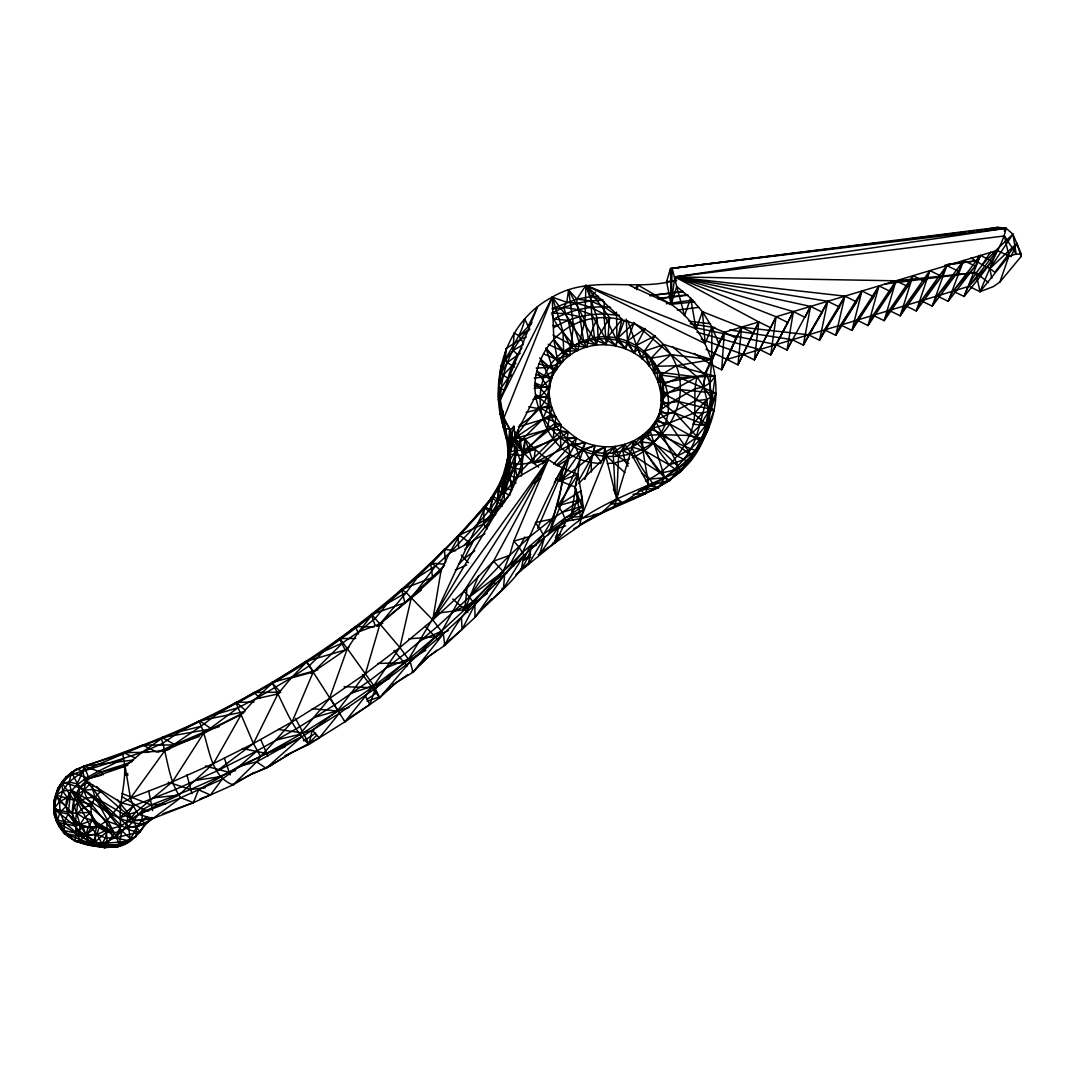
<?xml version="1.0" encoding="UTF-8"?>
<svg xmlns="http://www.w3.org/2000/svg" width="1075" height="1075" viewBox="0 0 1075 1075"><rect width="100%" height="100%" fill="white"/><g stroke="black" fill="none" stroke-linecap="round" stroke-linejoin="round"><path stroke-width="1.5" d="M521.335 476.171C523.606 460.893 522.047 445.131 517.626 430.363M464.481 544.971C483.32 526.172 501.259 504.766 506.459 477.878C509.429 461.618 507.051 445.037 510.088 428.804L505.21 428.885L503.503 427.487C488.453 379.609 506.097 321.035 552.254 297.13C590.524 273.964 635.54 292.467 676.497 279.957M706.073 349.321L726.982 359.467L968.965 286.34L980.024 291.688L993.34 286.595L999.925 282.013L1021.183 256.428L1021.25 254.049L1016.184 254.103L1008.914 256.078L997.21 250.448L776.096 316.762L770.573 327.714L758.802 321.936L724.295 332.296L705.267 374.772L665.331 382.418L658.249 382.297L654.272 373.589L656.691 366.266L676.121 365.769L715.211 376.277L709.89 383.076L703.534 386.933L694.235 389.069L668.838 403.77L661.286 400.962L660.614 391.515L658.249 382.297L660.722 375.081L679.172 377.527L716.111 393.248L711.113 403.528L709.89 383.076L711.731 359.588L711.892 326.881L702.472 311.696L690.647 298.151L676.753 286.582L672.171 268.307L670.504 268.535L666.581 281.569L671.069 304.346C712.886 332.618 729.025 392.523 704.259 437.055C684.614 490.711 622.277 498.182 579.506 525.138C604.177 509.617 631.159 498.477 658.209 487.862L664.659 477.649L679.091 467.706L691.534 455.625L701.693 441.731L704.259 437.055L714.123 410.099L680.072 389.593L663.114 384.407C658.061 350.907 620.288 329.084 588.428 339.23C559.941 346.795 544.864 377.567 548.64 405.409C553.141 439.03 591.035 461.148 622.828 450.721C650.523 442.725 666.661 411.994 663.114 384.407L679.172 377.527L715.211 376.277L708.519 423.967L695.632 450.371L688 461.605L678.836 471.737L668.274 480.579L656.516 487.942L643.791 493.694L633.014 494.285M152.435 817.914C140.261 826.715 134.926 843.606 118.075 846.562C95.998 848.538 66.905 845.044 56.841 822.066C50.928 806.72 55.242 789.44 65.696 777.171C97.704 765.521 129.107 750.592 161.357 738.713C287.777 685.541 405.114 605.064 491.477 497.618L493.237 496.946L497.94 498.652L504.323 502.307L511.566 490.254L508.663 463.07L510.773 439.326L509.483 431.277L513.904 426.211L516.618 450.25C503.584 464.763 504.229 484.14 504.323 502.307L495.669 513.514L408.634 659.029L375.471 688.296L339.189 713.41L301.484 736.993L256.71 761.853L239.523 766.139L198.539 789.789L193.433 802.622L152.865 818.545L136.417 827.495L128.637 826.406C108.239 809.314 89.48 786.981 61.745 782.425L57.687 788.472L55.578 795.043L53.75 801.614L53.871 808.79L54.382 815.092L56.841 822.066L64.177 833.3L75.022 841.174L88.11 844.748L104.893 847.651L118.075 846.562L130.371 841.08L140.314 831.862L145.34 824.176L180.761 797.731L222.162 779.241L239.523 766.139L257.234 750.74L296.23 728.837L333.895 705.334L370.123 680.287L404.845 653.815L437.982 625.999L469.439 596.947L509.657 555.291L530.217 536.398L551.945 519.064L582.301 499.176L578.014 474.196C557.683 467.423 539.207 455.41 525.124 439.218L515.382 437.713L510.773 439.326L501.42 494.272L504.807 492.605L522.195 469.802L560.196 431.626L561.338 425.015C553.276 414.775 548.801 401.916 549.097 388.854C549.809 382.525 553.235 376.761 553.222 370.243L546.261 348.999C596.598 275.281 716.514 344.309 669.765 423.993C619.751 499.915 497.308 429.288 546.261 348.999L557.737 361.791L562.548 361.764C587.568 334.486 636.803 341.205 654.272 373.589L660.776 372.447L697.084 376.962L710.803 397.454L711.113 403.528M1021.25 254.049L1012.946 234.189L1006.119 228.29L997.976 227.349L672.171 268.307L671.069 304.346L629.963 285.574M117.162 799.518L133.596 820.064L136.417 827.495L136.122 836.525L112.458 847.087L88.325 840.489L56.841 822.066C50.122 801.681 59.824 780.759 76.862 769.001C118.331 754.368 159.96 739.869 199.668 720.774C307.45 669.658 405.396 597.324 483.925 507.373L485.51 506.916L493.237 496.946L499.714 486.209L504.874 474.868L517.33 477.515L548.237 459.804L513.796 541.142L509.657 555.291L503.248 571.591L474.881 604.701L443.384 633.847L410.22 661.743L375.471 688.296L369.827 704.555L347.292 719.108M645.47 480.995C665.17 472.127 680.945 455.37 689.29 435.496C699.019 416.939 691.803 396.043 697.084 376.962L633.592 322.379M509.268 427.487L500.05 413.942L500.332 402.131L498.518 400.142C498.195 386.328 500.56 372.582 505.546 359.682C511.861 345.895 522.101 334.312 524.627 318.939L529.626 329.232C499.526 357.182 494.487 402.198 506.701 439.796L513.514 438.842L543.748 418.43C561.311 420.459 569.535 436.974 585.311 442.631C594.798 446.219 604.97 447.536 615.048 446.461L618.595 455.907L616.647 498.773L613.919 507.292L599.312 513.702L593.225 514.804M54.382 815.092L54.718 807.903L59.542 801.52L62.686 790.985L69.109 781.915L82.923 771.353L142.021 752.379L162.365 743.524L180.13 731.457L199.668 720.774L244.885 711.596M514.535 367.139L507.198 362.544L505.546 359.682L506.123 348.515L520.609 339.283L526.186 337.08M604.284 301.873L603.908 314.034L606.246 344.551L594.677 339.687L579.774 316.708L576.952 303.244L576.858 299.119L585.888 285.399L696.036 328.802L702.472 311.696L741.602 327.203L753.239 332.928L737.974 364.882L726.982 359.467L736.066 338.087L741.602 327.203L737.974 364.882L758.802 321.936L674.831 276.88L671.069 304.346L638.066 285.117L635.029 288.584M503.503 427.487L504.041 417.597L499.942 400.29L498.934 382.673L498.948 386.328L500.748 388.613L504.565 390.144M516.081 483.024L508.233 480.001L506.459 477.878L507.548 459.455L509.147 452.011L516.618 450.25L524.17 450.707L535.283 449.672L533.576 463.15L538.602 467.101M553.061 335.024L573.472 345.989L586.937 346.903L588.428 339.23L584.988 320.646L585.888 285.399L705.173 343.583L711.892 326.881L724.295 332.296L721.728 369.8L710.615 364.304L693.993 353.406M504.874 474.868L502.872 476.037L497.819 487.123L501.42 494.272L502.872 476.037L507.548 459.455C513.514 474.344 505.008 490.738 499.754 504.713C490.791 521.456 478.2 536.035 464.83 549.406M697.084 376.962L668.045 392.953L661.286 400.962L663.799 393.988L678.768 401.593L714.123 410.099L702.271 413.002L695.041 412.625L664.538 424.921L657.51 419.425L695.471 400.827L703.534 386.933L705.469 372.232L724.295 332.296L736.066 338.087L721.728 369.8L741.602 327.203M602.645 460.664L604.997 446.877L593.373 451.93L591.089 462.196L584.76 479.477M425.109 658.854L444.781 645.43L474.962 617.44L474.881 604.701L469.439 596.947L493.546 561.217L548.237 459.804L533.576 463.15L525.124 439.218C524.412 456.982 519.655 474.438 511.566 490.254L504.753 487.351L499.714 486.209L497.819 487.123L485.51 506.916L432.782 619.939L399.9 647.499L365.433 673.729L329.474 698.535L292.118 721.822L253.418 743.524L213.522 763.532L172.497 781.78L130.478 798.201L121.69 802.931L106.519 820.978L99.37 825.681L91.187 827.777L82.95 827.024L75.613 823.517L57.486 820.212L54.718 807.903L53.871 808.79L74.927 825.923L79.671 831.405L81.969 836.686L92.369 844.224L104.893 847.651L114.246 832.803L121.918 830.827L128.637 826.406L142.841 809.421L151.091 804.96L190.557 789.493L229.096 772.307L266.587 753.441L302.962 732.989L338.101 711.018L371.923 687.61L404.361 662.845L435.321 636.817L464.749 609.606L510.665 563.26L524.896 536.976M609.633 317.663L607.993 336.851L606.246 344.551L598.09 337.228L597.163 318.133L585.888 285.399L622.049 319.275L615.962 345.814L605.843 339.257L591.734 314.599L590.739 296.687L585.888 285.399L609.633 317.663L598.09 337.228L596.464 344.927L583.779 341.944C515.436 361.375 532.071 461.081 600.791 463.446M148.605 752.298L123.464 752.648L122.523 753.938C129.551 777.628 117.041 802.286 120.924 825.976L118.855 832.708L114.756 837.882L101.897 843.606L88.11 844.748L80.249 840.153L75.989 832.453L64.177 822.106L60.052 812.324L59.542 801.52L55.578 795.043L62.041 783.42L61.745 782.425L71.649 772.387L76.862 769.001L82.923 771.353L84.603 780.127C103.858 795.957 111.101 831.298 140.314 831.862L136.417 827.495L141.779 820.4L146.764 816.678M121.892 796.548L142.841 809.421L141.779 820.4L145.34 824.176L125.184 828.261L118.855 832.708M467.168 586.695L464.749 609.606L467.813 612.481M632.288 457.802C705.415 423.671 657.08 319.624 583.779 341.944L568.232 320.337L565.598 313.591L563.851 307.369L566.807 302.263L568.554 289.901L576.858 299.119L590.551 300.866L602.833 300.301M123.114 758.937C102.73 770.345 43 790.447 75.613 823.517L75.989 832.453L75.022 841.174L92.369 844.224L104.893 847.651M54.718 807.903L60.052 812.324L68.115 814.057L82.95 827.024L86.296 835.262L92.92 841.295L101.897 843.606L130.371 841.08L128.637 826.406M199.117 736.523L175.4 744.948L142.76 745.082L122.523 753.938L84.105 766.058L71.649 772.387L69.109 781.915L71.044 790.071L91.187 827.777L86.296 835.262L88.11 844.748L118.075 846.562L119.312 844.009L114.246 832.803L96.71 826.285L86.148 834.952L81.969 836.686C69.821 823.302 69.499 802.662 79.537 787.975C91.966 771.192 114.125 768.827 132.252 761.584M443.599 645.081L444.781 645.43C462.21 607.818 494.285 581.105 522.759 552.187C535.229 523.753 547.887 495.481 562.588 468.042C562.453 498.209 552.698 528.04 530.687 549.352C522.074 578.888 493.559 594.703 474.962 617.44L504.645 574.413L522.759 552.187L543.466 534.275L565.275 517.908L582.999 506.15L582.301 499.176L557.912 505.707L562.279 512.224L566.095 521.214L555.251 542.512L515.906 574.655M162.822 813.694L193.433 802.622L233.033 784.898L256.71 761.853L260.54 756.41L253.418 743.524L236.218 703.346L236.339 702.432L253.942 701.975M622.049 319.275L607.993 336.851L615.962 345.814L616.969 340.694L616.499 312.18M530.217 536.398L513.796 541.142L519.023 547.041L523.968 555.184L521.026 570.785L519.507 570.798L528.47 564.268L530.687 549.352M284.902 755.671L308.915 744.411L312.288 730.234L337.442 710.777L350.961 693.294L365.433 673.729L380.012 623.917L406.229 592.648L417.49 577.409L435.671 565.84L449.323 553.303L476.453 524.963L495.669 513.514L499.714 486.209L502.872 476.037M573.338 520.488L570.933 517.183L575.555 488.023M576.066 484.785L580.164 458.864L585.311 442.631L569.589 445.359L533.576 463.15L522.611 451.675L512.909 438.6L509.483 431.277M740.406 327.082L808.467 334.782L819.553 340.224L824.673 329.891L835.759 335.319L840.852 324.999L851.938 330.428L856.99 320.135L868.062 325.55L873.088 315.271L884.161 320.672L889.159 310.42L900.232 315.822L905.19 305.582L916.263 310.971L921.194 300.758L932.253 306.133L937.145 295.934L948.204 301.309L953.082 291.137L964.127 296.498C980.736 275.697 1000.005 254.95 1006.119 228.29L674.831 276.88L793.35 311.589L787.034 350.047L775.935 344.591L694.477 327.539M444.781 645.43L443.384 633.847L432.782 619.939L440.992 570.852L449.323 553.303L459.495 535.444L485.51 506.916L495.669 513.514M506.648 385.925C508.569 372.259 513.904 359.05 521.953 347.843M219.26 726.66L211.412 728.877L199.668 720.774L199.292 721.836C209.88 742.664 208.039 775.397 233.033 784.898L233.262 783.594M648.427 484.529L653.398 484.731L668.274 480.579L681.013 471.307L679.091 467.706L653.17 441.959L642.42 435.442L634.062 440.656L624.844 444.365L622.828 450.721L635.258 456.593L659.983 472.651C686.146 471.508 700.913 448.409 709.272 426.412L675.302 413.19L659.983 412.679L655.575 421.239L649.663 428.912L642.42 435.442L640.176 441.906L652.888 443.29L677.331 456.015L690.459 449.162L701.572 438.237C709.984 417.463 716.111 393.396 705.469 372.232L703.534 386.933L706.853 399.376C699.865 419.868 698.239 442.766 683.23 459.804C671.62 474.196 655.965 485.174 638.456 491.141M145.34 824.176C116.785 823.799 95.299 802.058 71.044 790.071L62.686 790.985L56.303 795.137L53.871 808.79L72.052 813.224L90.797 812.351L96.71 826.285L94.963 834.509L95.688 841.873L99.693 845.931L125.09 843.821L130.599 838.984L136.417 827.495M891.041 281.395L975.858 272.553L980.024 291.688L997.21 250.448L968.965 286.34L992.144 261.118L980.44 255.474L964.127 296.498C972.848 270.457 993.542 252.491 1012.946 234.189L1016.184 254.103L1004.44 235.949L674.831 276.88L810.55 306.415L803.307 345.129L792.221 339.687L729.67 329.918M562.588 468.042L560.075 481.009L575.058 486.988L582.932 510.114L579.559 525.93L539.422 553.571M476.453 524.963C495.965 504.081 513.245 479.383 516.618 450.25L510.773 439.326L513.904 426.211M119.312 844.009L121.918 830.827L95.205 797.327L92.625 789.413L92.584 784.562M506.123 348.515L501.313 372.756L503.06 375.336L508.005 378.064L511.485 375.027M547.551 535.471L549.916 531.144L569.992 453.757L566.982 438.708L568.232 432.19L559.376 437.847L522.611 451.675L525.124 439.218M515.704 432.137L508.233 460.933L512.909 438.6L522.611 451.675L550.682 428.777L561.338 425.015L554.767 423.537C530.177 441.314 513.689 466.993 501.42 494.272M827.723 301.269L819.553 340.224L839.468 307.007L844.856 296.136L856.587 301.86L861.935 291.016L873.679 296.727L878.987 285.896L890.718 291.607L895.999 280.803L907.717 286.501L912.957 275.711L924.688 281.395L929.888 270.631L941.606 276.315L946.779 265.565L958.497 271.236L963.63 260.513L975.334 266.17L980.44 255.474L953.082 291.137L975.334 266.17L948.204 301.309L963.63 260.513L937.145 295.934L958.497 271.236L932.253 306.133L946.779 265.565L921.194 300.758L941.606 276.315L916.263 310.971L929.888 270.631L905.19 305.582L924.688 281.395L900.232 315.822L912.957 275.711L889.159 310.42L907.717 286.501L884.161 320.672L895.999 280.803L674.831 276.88L776.096 316.762L787.854 322.527L793.35 311.589L805.094 317.34L810.55 306.415L822.308 312.167L827.723 301.269L839.468 307.007L824.673 329.891L844.856 296.136L674.831 276.88L827.723 301.269L803.307 345.129L822.308 312.167L808.467 334.782M641.829 473.322L649.663 479.101L664.525 477.757L678.836 471.737L690.392 460.947L691.534 455.625L662.321 433.682L649.663 428.912L647.325 435.456L659.566 434.609L684.049 446.152L696.103 437.659L705.751 425.431L708.519 423.967L709.272 426.412L678.768 401.593L662.751 403.501L657.51 419.425L662.751 403.501L675.302 413.19L701.693 441.731L690.392 460.947L688 461.605L677.331 456.015L653.157 427.877L659.983 412.679L669.765 423.993L691.534 455.625L681.013 471.307L678.836 471.737L669.268 464.911L647.325 435.456L655.575 421.239L679.091 467.706L670.222 480.337L664.659 477.649C626.268 495.79 583.523 508.918 555.251 542.512L558.651 526.79L565.275 517.908L582.932 510.114L582.999 506.15L562.279 512.224M446.058 642.984L462.062 629.413L474.881 604.701L523.968 555.184L544.474 537.419L566.095 521.214L580.702 518.553L575.058 486.988L578.014 474.196L560.075 481.009L555.896 478.617M844.856 296.136L835.759 335.319L856.587 301.86L840.852 324.999L861.935 291.016L851.938 330.428L873.679 296.727L856.99 320.135L878.987 285.896L868.062 325.55L890.718 291.607L873.088 315.271L895.999 280.803M710.615 364.304L718.651 343.315L724.295 332.296M508.233 460.933L513.514 438.842L535.941 395.237L549.621 398.476L548.64 405.409L542.445 419.532L520.448 441.153L506.459 477.878M88.11 844.748L92.92 841.295L97.14 834.375L99.37 825.681L71.044 790.071L66.301 806.048L60.052 812.324L56.841 822.066L74.927 825.923L79.671 825.062L92.517 819.902L114.246 832.803L95.205 797.327L86.605 797.959L78.488 801.292L74.121 806.922L72.052 813.224C75.331 823.49 85.718 829.712 88.325 840.489L92.369 844.224L106.506 832.104L114.246 832.803L86.605 797.959L83.877 790.192L85.436 783.635L88.983 778.354L101.453 775.25M636.87 289.726L638.066 285.117M660.776 372.447L658.249 382.297L656.691 366.266L671.015 354.669L711.731 359.588L676.121 365.769L660.722 375.081L660.614 391.515L668.045 392.953M89.709 782.251L85.436 783.635L79.537 787.975C77.964 800.553 76.513 813.385 74.927 825.923M509.698 495.468C516.685 474.478 517.183 451.379 510.464 430.255M489.81 509.16L493.237 496.946L497.819 487.123L498.088 502.24L502.092 506.433M538.105 554.498L539.61 554.498L544.474 537.419L540.093 528.846L535.283 522.611L551.945 519.064M522.195 469.802L509.993 467.128C511.579 449.471 506.218 432.486 501.823 415.635L503.181 411.067M710.884 410.448L716.111 393.248L680.072 389.593L663.799 393.988L660.238 410.368L667.656 414.547M193.93 801.184L193.433 802.622L180.761 797.731C168.399 780.665 167.902 758.265 161.357 738.713L162.016 737.531L211.412 728.877L243.568 712.738M999.925 282.013L1008.914 256.078L1004.44 235.949M392.765 684.681L413.015 672.211L410.22 661.743L399.9 647.499L372.111 614.873L358.687 631.831L347.319 648.628L329.474 698.535L299.67 734.4L275.684 740.151L260.54 756.41L239.523 766.139M626.174 319.127L627.706 343.946L625.354 348.649L616.969 340.694L624.279 320.484M533.576 463.15L559.376 437.847L576.308 438.13L574.95 444.566L580.164 458.864L549.916 531.144L570.933 517.183L577.839 498.33M538.777 407.129L555.842 416.831L553.087 438.922L522.248 455.397L510.061 454.188L508.273 452.427L513.514 438.842L538.777 407.129L551.892 407.895L546.893 429.651L520.448 441.153L513.501 441.865L508.462 441.368L506.701 439.796L505.21 428.885M53.75 801.614L56.303 795.137M610.506 504.215L621.242 502.952L645.188 493.748L648.655 485.148L642.622 448.557L642.42 435.442L631.925 447.052C636.884 462.169 646.492 475.728 656.516 487.942L658.209 487.862L648.655 485.148L630.971 453.26L624.844 444.365L615.048 446.461L603.25 453.193L624.898 472.61M478.429 575.945L464.749 609.606L434.918 613.476M617.735 498.047L615.303 493.64L613.167 452.79L615.048 446.461L605.87 456.432L580.702 518.553L600.764 513.742L616.647 498.773L634.062 440.656L642.622 448.557L664.659 477.649L649.663 428.912L640.176 441.906C647.862 455.692 655.777 470.581 668.274 480.579L670.222 480.337L656.516 487.942L641.332 490.16L643.791 493.694L645.188 493.748M597.163 318.133L588.428 339.23L596.464 344.927L594.677 339.687L591.734 314.599L578.028 309.681L563.851 307.369L552.416 308.982M537.702 528.268L569.992 453.757L574.95 444.566L585.311 442.631L580.97 451.07L560.075 481.009L593.198 454.806L604.997 446.877L605.87 456.432L616.647 498.773L622.667 503.006L648.655 485.148M1011.011 256.723L1016.883 243.34L1021.183 256.428M530.822 557.267L523.538 560.048L529.8 546.517L536.304 545.334M111.813 814.245L77.037 783.971L82.923 771.353L84.105 766.058L133.569 760.038M96.683 786.457L100.822 791.59C90.045 799.491 87.371 816.261 96.71 826.285L106.506 832.104L107.204 845.017M59.515 827.32L57.486 820.212L64.285 830.639L86.296 835.262L97.14 834.375L107.272 829.873L120.924 825.976L138.326 814.366L178.678 795.218L213.522 763.532L241.257 714.472L255.528 698.884L272.042 683.337L306.321 661.246L306.697 661.878L291.191 677.949L277.861 693.98L253.418 743.524L217.002 770.95L175.655 789.386L133.287 805.954L119.298 817.994L136.162 811.88L172.497 781.78L203.538 733.392L238.018 707.753L255.528 698.884L291.191 677.949L309.224 665.815L323.414 651.625L339.472 638.563L355.637 638.483M792.221 339.687L787.034 350.047L810.55 306.415M770.573 327.714L754.368 359.937L743.255 354.454L701.223 339.122M793.35 311.589L770.721 354.992L759.622 349.523L696.923 332.175M753.239 332.928L758.802 321.936L754.368 359.937L776.096 316.762L770.721 354.992L787.854 322.527L775.935 344.591M665.331 382.418L660.614 391.515L663.114 384.407L660.238 410.368L668.838 403.77M944.885 265.189L976.382 260.835L979.11 255.568M458.85 564.335L464.266 558.557L473.806 540.335L484.933 533.697M317.77 669.927L271.921 682.558C283.719 703.252 291.097 727.775 308.915 744.411L344.994 721.782L379.73 697.688L410.22 661.743L441.865 631.092L464.024 591.156L548.237 459.804L521.55 464.279L508.663 463.07L507.548 459.455M618.595 455.907L624.844 444.365L613.167 452.79L628.768 463.701M554.176 482.957L569.992 453.757L555.977 465.381M575.058 486.988L576.697 484.059M579.183 479.678L593.198 454.806L594.972 445.588L583.832 449.014L591.089 462.196L591.478 471.992M528.47 564.268L544.474 537.419M106.506 832.104L92.517 819.902L88.096 827.307L86.148 834.952L95.688 841.873M523.968 555.184L503.49 588.347L484.355 606.864M519.373 425.23C535.605 414.829 551.462 400.128 550.306 379.354L540.537 359.641L553.222 370.243L556.648 369.195L562.548 361.764L563.717 354.266L562.991 331.503L552.254 297.13L566.807 302.263L576.952 303.244L590.914 307.41L603.908 314.034L619.375 315.297M578.014 474.196L557.912 505.707L580.997 490.805L582.932 510.114L566.095 521.214M118.075 846.562L101.897 843.606L105.471 838.057L107.272 829.873L106.519 820.978L71.044 790.071L68.115 814.057L64.177 822.106L64.177 833.3L92.369 844.224M971.048 257.866L982.187 264.799L990.478 252.155M1004.278 231.098L1006.119 228.29L672.171 268.307M306.697 661.878L344.994 721.782L373.804 685.622L399.9 647.499L411.255 597.969L435.671 565.84L430.658 563.072L417.49 577.409M991.741 278.385L989.833 268.535L1012.946 234.189M508.005 378.064L500.748 388.613L498.518 400.142L499.942 400.29L552.254 297.13L573.486 325.147L579.304 342.817L577.933 350.45L564.079 351.713L548.223 344.322M539.61 554.498L558.651 526.79M275.684 740.151L292.118 721.822L313.242 672.009L342.938 642.702L358.687 631.831L375.309 618.286L387.551 603.357L401.701 589.396L406.229 592.648L432.782 619.939L548.237 459.804M75.613 823.517L91.187 827.777L97.14 834.375L105.471 838.057L114.756 837.882L125.184 828.261L127.441 821.73L152.865 818.545L138.326 814.366L133.287 805.954L130.478 798.201L164.784 750.686L200.689 726.445L217.62 713.773L236.339 702.432L245.369 710.293M94.963 834.509L86.148 834.952L79.671 831.405C81.31 820.279 73.691 810.819 73.664 800.069L77.83 794.398L83.877 790.192L90.394 783.554M542.418 463.903L560.868 447.039L566.982 438.708L576.308 438.13L553.612 464.212M199.937 798.94L210.445 795.003L222.162 779.241M412.034 671.673L413.015 672.211L443.384 633.847M555.251 542.512L557.656 539.516L555.399 537.46M237.468 781.418L251.496 774.175L266.076 768.235L290.667 753.279L319.248 737.92L339.189 713.41M980.024 291.688L1008.914 256.078M505.546 359.682L513.084 350.45L523.176 344.699M702.271 413.002L692.985 424.262L705.751 425.431L710.803 397.454L706.853 399.376L695.471 400.827M57.687 788.472L62.041 783.42L69.109 781.915L77.037 783.971M627.652 320.552L637.73 348.918L634.129 353.003L627.706 343.946M136.162 811.88L127.441 821.73L127.495 815.173L133.287 805.954L121.69 802.931L84.603 780.127L125.103 766.287L142.021 752.379L161.357 738.713M695.041 412.625L706.853 399.376L708.076 412.209L700.067 425.539L689.29 435.496L659.566 434.609M431.881 563.004L444.392 549.352L455.639 550.763M711.731 359.588L664.014 344.551L651.141 358.23L648.803 365.648L654.527 363.377L654.272 373.589L651.141 358.23L671.015 354.669M483.79 606.878L491.732 598.775M432.782 619.939L464.024 591.156L493.546 561.217L509.657 555.291M413.015 672.211L427.81 657.282L437.028 650.16M444.633 565.396L404.818 602.766L376.949 625.905M308.915 744.411L308.632 743.389L316.776 735.246M578.605 483.468L605.87 456.432M595.496 291.97L590.739 296.687L576.858 299.119L552.241 308.579M989.833 268.535L1016.883 243.34L994.805 272.311L989.833 268.535L982.187 264.799M508.596 496.502L491.584 513.514L493.143 516.161L483.629 523.928L458.084 535.699L458.689 548.075M362.436 674.455L379.73 697.688L395.546 683.243L407.909 674.576M419.317 665.035L427.81 657.282M256.71 761.853L266.076 768.235L301.484 736.993L260.54 756.41M71.219 774.094L61.745 782.425L73.664 800.069L91.724 804.53L83.675 807.903L77.024 813.399L84.186 818.088L92.517 819.902M520.743 569.71L529.424 562.104M532.004 322.661L519.265 335.924L520.609 339.283L523.619 342.723M382.794 693.818L395.546 683.243M534.315 483.347L540.685 478.066M349.026 647.11L345.209 649.985L339.472 638.563L340.076 639.034L355.408 626.55L374.127 626.927M86.296 835.262L80.249 840.153L75.022 841.174L64.285 830.639L68.585 836.861M65.696 777.171L71.649 772.387L88.983 778.354L84.105 766.058L100.902 772.28L103.012 774.86M520.327 353.137L507.198 362.544L501.313 372.756L501.017 365.258L498.948 386.328L503.06 375.336L511.915 365.93L515.825 363.39M75.989 832.453L82.95 827.024M523.538 560.048L530.848 554.391M375.135 625.422L371.292 614.591L404.818 602.766L421.373 590.027M542.015 551.502L544.622 549.5M552.442 543.507L557.656 539.516L554.687 540.429M493.546 561.217L503.248 571.591L469.439 596.947L464.024 591.156M461.323 555.09L464.266 558.557L474.814 550.776M467.007 545.253L473.806 540.335M487.324 593.413L464.749 609.606L452.696 598.95M493.143 516.161L495.656 514.388M379.73 697.688L373.804 685.622L347.319 648.628L313.242 672.009L291.191 677.949M578.861 520.018L582.771 517.344M366.562 699.61L376.116 693.294M233.033 784.898L254.211 772.387M303.688 740.93L315.687 733.15M529.626 329.232L519.265 335.924L514.078 332.941L513.084 350.45L517.492 354.468M553.531 327.862C568.433 318.294 586.305 313.994 603.908 314.034L616.969 340.694M557.293 465.986L580.97 451.07L594.972 445.588L593.373 451.93L601.409 462.344M266.076 768.235L290.667 753.279M310.729 673.474L313.47 671.768L306.321 661.246L345.209 649.985M236.218 703.346L254.157 692.475L280.548 692.219L271.921 682.558M425.821 650.294L404.361 662.845L377.943 663.423M387.551 603.357L406.229 592.648M507.037 573.015L492.592 581.306L495.803 583.994M276.302 694.598L280.548 692.219M449.323 553.303L469.143 542.673L463.54 537.984L459.495 535.444L458.084 535.699M377.123 626.188L382.875 623.124M498.088 502.24L491.477 497.618L491.584 513.514L483.925 507.373L483.629 523.928L485.094 526.737L489.232 524.533M389.661 678.312L371.923 687.61L344.081 686.697M573.848 528.793L600.764 513.742L599.312 513.702M241.257 714.472L203.538 733.392L164.784 750.686L142.021 752.379M217.002 770.95L257.234 750.74M452.696 612.132L473.417 601.919M448.356 630.528L435.321 636.817L408.809 638.832M323.414 651.625L342.938 642.702L347.319 648.628M531.346 324.354L528.47 325.658L537.487 306.886L499.942 400.29L500.05 413.942L504.041 417.597L513.514 438.842L550.682 428.777L568.232 432.19L560.196 431.626L560.868 447.039M251.496 774.175L271.747 765.091M142.76 745.082L156.977 752.178L211.412 728.877M420.379 640.512L441.865 631.092M455.209 570.019L466.711 565.02M536.21 368.067L549.11 367.422L562.548 361.764L543.802 354.011M611.527 502.428L618.542 499.526L621.242 502.952L622.667 503.006M629.305 458.998L613.785 463.177L607.281 463.446M526.092 412.464L539.892 408.876L548.64 405.409L551.892 407.895L535.941 395.237M138.326 814.366L180.761 797.731M386.449 667.588L408.634 659.029M124.727 774.591L127.831 773.436M358.687 631.831L380.012 623.917L411.255 597.969L440.992 570.852L435.671 565.84M367.126 701.37L378.978 696.99M284.983 746.87L266.587 753.441L242.305 748.509M303.378 740.299L306.456 739.197L308.632 743.389M510.773 439.326L512.909 438.6M664.014 344.551L644.274 351.203L642.03 358.727L637.73 348.918M549.916 531.144L565.558 525.863M350.961 693.294L373.804 685.622M555.829 535.928L560.492 534.409M348.918 707.565L338.101 711.018L312.18 708.734M518.419 426.802L542.445 419.532L550.884 414.722L555.842 416.831L543.748 418.43M217.62 713.773L238.018 707.753M314.007 717.509L337.442 710.777M152.166 817.43L141.779 820.4L133.596 820.064L95.205 797.327M313.94 730.046L302.962 732.989L278.21 729.414M664.538 424.921L653.157 427.877L655.575 421.239L669.765 423.993L701.693 441.731M100.902 772.28L127.871 765.279M235.465 770.668L229.096 772.307L205.365 766.058M518.714 561.244L510.665 563.26L513.689 566.122M180.13 731.457L200.689 726.445M140.314 831.862L114.756 837.882L107.272 829.873L99.37 825.681M158.549 751.828L169.541 749.315M255.528 698.884L277.861 693.98M532.998 399.363L548.116 395.922L549.621 398.476L535.283 383.103L549.097 388.854L536.842 371.117L550.306 379.354L556.648 369.195L557.737 361.791L553.827 339.539L552.254 297.13L504.041 417.597L508.273 452.427M985.452 229.539L997.976 227.349M534.141 388.357L549.312 386.543L539.314 398.005L534.638 396.93M978.855 230.614L982.16 230.077M195.301 780.396L220.173 776.701M666.406 303.741L692.932 300.059M657.779 298.554L687.61 294.671M677.304 310.057L698.871 307.342M884.631 284.015L975.858 272.553L988.342 282.591M835.477 248.11L670.504 268.535L671.069 304.346L676.753 286.582L684.56 315.607L690.647 298.151L696.036 328.802M838.809 247.693L843.808 247.075M847.154 246.659L878.812 242.735M882.145 242.332L887.144 241.714M890.476 241.297L895.475 240.679M898.808 240.263L903.806 239.644M907.139 239.228L922.135 237.373M925.468 236.97L930.466 236.339M933.799 235.936L938.798 235.317M942.13 234.901L947.129 234.283M950.461 233.866L955.46 233.248M958.793 232.832L965.457 232.012M968.79 231.595L973.789 230.977M977.121 230.574L982.12 229.956M649.864 295.531L683.095 291.379M657.913 298.783L687.933 295.208M948.029 264.208L976.382 260.835M96.71 826.285L88.096 827.307L79.671 825.062L84.186 818.088L90.797 812.351L83.675 807.903L78.488 801.292L83.877 790.192L92.625 789.413L100.822 791.59L133.596 820.064M649.878 295.638L683.163 291.715M205.07 787.787L190.557 789.493L168.251 782.21M534.275 378.051L544.004 376.962L552.187 377.54L540.698 387.269L534.235 385.508M669.846 304.453L694.786 301.847M153.443 797.838L178.678 795.218M666.581 281.569L676.605 280.723M165.657 803.966L151.091 804.96L121.784 793.431M570.933 517.183L580.796 516.632M598.6 296.324L590.739 296.687L602.86 299.844M552.537 325.631L557.32 325.429L577.933 350.45L570.986 347.883L562.991 331.503M501.944 588.374L503.49 588.347L504.645 574.413L503.248 571.591M124.807 775.156L128.059 775.115M618.582 493.868L615.303 493.64L613.368 489.138M444.217 564.173L430.658 563.072L432.553 577.477L401.701 589.396L404.818 602.766M610.573 307.356C591.035 305.381 571.134 309.922 553.84 319.06L552.039 314.612M688.954 321.264L710.535 323.709M501.823 415.635L504.35 415.944M690.163 323.75L714.848 327.606M528.618 406.78L539.892 408.876M81.969 836.686L64.177 833.3L57.486 820.212M130.371 841.08L114.756 837.882L120.924 825.976L106.519 820.978M538.615 363.672L556.648 369.195L544.004 376.962L536.022 374.463M142.841 809.421L148.646 810.913M73.664 800.069L55.578 795.043L72.052 813.224M689.29 435.496L701.572 438.237L704.259 437.055L695.632 450.371L683.23 459.804L669.268 464.911L644.704 450.694L631.925 447.052L634.062 440.656L622.828 450.721L624.844 460.799L628.055 466.295M371.292 614.591L372.111 614.873M198.539 789.789L210.445 795.003M123.464 752.648L135.504 758.077M684.049 446.152L697.097 451.057M162.016 737.531L175.4 744.948M504.807 492.605L508.475 494.755M66.301 806.048L59.542 801.52L67.322 797.731L62.686 790.985L62.041 783.42M616.082 315.042L604.016 306.805L590.551 300.866L576.952 303.244L563.851 307.369L551.448 313.134L565.598 313.591L579.774 316.708L583.779 341.944L586.937 346.903L579.304 342.817L584.988 320.646L568.554 289.901L573.486 325.147L569.723 355.449L555.883 358.916L545.898 348.072M672.439 346.647L705.267 374.772M121.918 830.827L130.599 838.984M464.266 558.557L468.525 562.736M254.157 692.475L260.029 698.266M539.663 357.948L549.11 367.422M425.176 626.443L438.21 639.88M529.8 546.517L531.682 548.546M312.288 730.234L319.248 737.92M485.094 526.737L487.096 528.967M553.544 339.324L564.079 351.713L569.723 355.449L563.717 354.266L553.827 339.539M393.947 650.482L407.062 666.083M340.076 639.034L342.938 642.702M340.412 714.593L329.582 697.124M344.47 720.922L344.994 721.782M306.456 739.197L295.491 718.409M557.32 325.429L553.84 319.06L568.232 320.337L573.472 345.989M515.382 437.713L522.611 451.675M365.137 695.444L369.827 704.555M97.14 834.375L101.897 843.606M71.649 772.387L79.537 787.975M267.89 756.182L260.849 739.761M355.408 626.55L358.58 633.995M711.892 326.881L718.651 343.315M230.184 774.981L224.366 758.103M516.618 450.25L521.55 464.279M191.941 793.632L186.889 774.86M152.61 810.617L148.659 790.73M514.146 462.989L517.33 477.515M125.103 766.287L130.478 798.201M444.392 549.352L445.588 562.628M702.472 311.696L705.173 343.583M461.417 617.157L462.062 629.413M627.37 341.003L625.354 348.649L617.856 338.128L634.035 322.89L627.37 341.003L634.129 353.003L636.266 345.411L645.242 328.426L627.37 341.003M655.347 335.723L644.274 351.203L648.803 365.648L646.76 355.462L642.03 358.727L636.266 345.411L655.347 335.723"/></g></svg>
